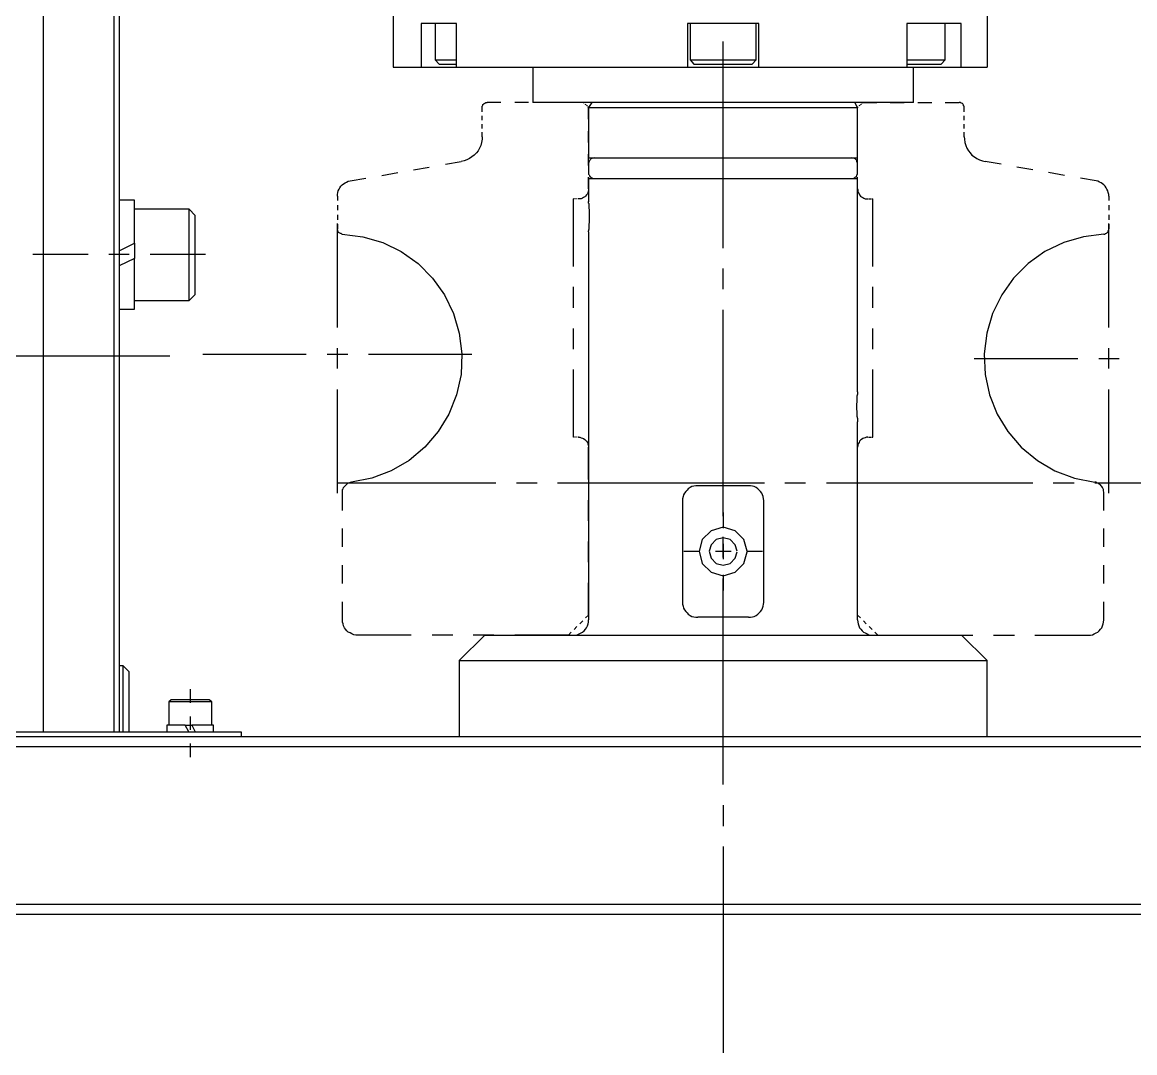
# Model space of a CAD drawing. Header units: millimetres. Extents: x -211 to 45495, y 24 to 52952.
# Drawn here: x 23026.3 to 23245.5, y 27319.1 to 27522.3 of the extents above; entities that cross this region are included whole.
import ezdxf

# ---------------------------------------------------------------- set-up
doc = ezdxf.new("R2010")
doc.units = ezdxf.units.MM
doc.layers.add('Layer2', color=7, linetype='Continuous')

# ---------------------------------------------------------------- blocks, each defined once
blk = doc.blocks.new('BLKF393')
at = {"layer": 'Layer2', "color": 7, "linetype": 'Continuous', "lineweight": 25}
for p, q in [((23090.12, 27431.09), (23090.29, 27431.26)), ((23090.29, 27431.26), (23090.46, 27431.44)), ((23090.46, 27431.44), (23090.72, 27431.52)), ((23090.72, 27431.52), (23090.98, 27431.61)), ((23089.43, 27430.15), (23089.51, 27430.32)), ((23089.43, 27426.01), (23089.43, 27430.15)), ((23089.51, 27430.32), (23089.6, 27430.58)), ((23089.6, 27430.58), (23089.77, 27430.75)), ((23089.77, 27430.75), (23089.95, 27430.92)), ((23089.95, 27430.92), (23090.12, 27431.09))]:
    blk.add_line(p, q, dxfattribs=at)
blk = doc.blocks.new('BLKF394')
at = {"layer": 'Layer2', "color": 7, "linetype": 'Continuous', "lineweight": 25}
for p, q in [((23089.34, 27480.52), (23093.39, 27480.01)), ((23093.39, 27480.01), (23097.35, 27478.89)), ((23097.35, 27478.89), (23100.97, 27477.08)), ((23100.97, 27477.08), (23104.33, 27474.75)), ((23104.33, 27474.75), (23107.17, 27471.82)), ((23107.17, 27471.82), (23109.49, 27468.55)), ((23109.49, 27468.55), (23111.3, 27464.85)), ((23111.3, 27464.85), (23112.42, 27460.97)), ((23112.42, 27460.97), (23112.94, 27456.93)), ((23112.94, 27456.93), (23112.77, 27452.88)), ((23112.77, 27452.88), (23111.9, 27448.83)), ((23111.9, 27448.83), (23110.35, 27445.04)), ((23110.35, 27445.04), (23108.29, 27441.6)), ((23108.29, 27441.6), (23105.62, 27438.5)), ((23105.62, 27438.5), (23102.52, 27435.91)), ((23102.52, 27435.91), (23098.99, 27433.85)), ((23098.99, 27433.85), (23095.2, 27432.38))]:
    blk.add_line(p, q, dxfattribs=at)
blk = doc.blocks.new('BLKF395')
at = {"layer": 'Layer2', "color": 7, "linetype": 'Continuous', "lineweight": 25}
for p, q in [((23089.51, 27403.71), (23089.43, 27404.05)), ((23089.6, 27403.28), (23089.51, 27403.71)), ((23089.77, 27402.93), (23089.6, 27403.28)), ((23090.03, 27402.67), (23089.77, 27402.93)), ((23090.29, 27402.33), (23090.03, 27402.67)), ((23090.55, 27402.07), (23090.29, 27402.33)), ((23090.89, 27401.9), (23090.55, 27402.07)), ((23091.24, 27401.73), (23090.89, 27401.9)), ((23091.67, 27401.56), (23091.24, 27401.73)), ((23092.01, 27401.47), (23091.67, 27401.56)), ((23092.44, 27401.47), (23092.01, 27401.47))]:
    blk.add_line(p, q, dxfattribs=at)
blk = doc.blocks.new('BLKF396')
at = {"layer": 'Layer2', "color": 7, "linetype": 'Continuous', "lineweight": 25}
for p, q in [((23088.48, 27481.3), (23088.4, 27481.38)), ((23088.48, 27481.12), (23088.48, 27481.3)), ((23088.57, 27481.04), (23088.48, 27481.12)), ((23088.57, 27480.95), (23088.57, 27481.04)), ((23088.65, 27480.87), (23088.57, 27480.95)), ((23088.74, 27480.78), (23088.65, 27480.87)), ((23088.91, 27480.69), (23088.74, 27480.78)), ((23089, 27480.61), (23088.91, 27480.69)), ((23089.08, 27480.61), (23089, 27480.61)), ((23089.26, 27480.52), (23089.08, 27480.61)), ((23089.34, 27480.52), (23089.26, 27480.52))]:
    blk.add_line(p, q, dxfattribs=at)
blk = doc.blocks.new('BLKF397')
at = {"layer": 'Layer2', "color": 7, "linetype": 'Continuous', "lineweight": 25}
for p, q in [((23116.9, 27505.75), (23116.99, 27505.84)), ((23116.9, 27505.49), (23116.9, 27505.75)), ((23116.99, 27505.84), (23117.07, 27505.93)), ((23117.07, 27506.1), (23117.24, 27506.18)), ((23117.07, 27505.93), (23117.07, 27506.1)), ((23117.24, 27506.18), (23117.33, 27506.27)), ((23117.33, 27506.27), (23117.42, 27506.36)), ((23117.42, 27506.36), (23117.5, 27506.36)), ((23117.5, 27506.36), (23117.67, 27506.44)), ((23117.67, 27506.44), (23117.76, 27506.44))]:
    blk.add_line(p, q, dxfattribs=at)
blk = doc.blocks.new('BLKF398')
at = {"layer": 'Layer2', "color": 7, "linetype": 'Continuous', "lineweight": 25}
for p, q in [((23116.9, 27499.21), (23116.81, 27498.61)), ((23116.9, 27499.73), (23116.9, 27499.21)), ((23116.12, 27496.97), (23115.78, 27496.54)), ((23116.38, 27497.49), (23116.12, 27496.97)), ((23116.64, 27498), (23116.38, 27497.49)), ((23116.81, 27498.61), (23116.64, 27498)), ((23113.88, 27495.16), (23113.37, 27494.99)), ((23114.4, 27495.42), (23113.88, 27495.16)), ((23114.92, 27495.76), (23114.4, 27495.42)), ((23115.35, 27496.11), (23114.92, 27495.76)), ((23115.78, 27496.54), (23115.35, 27496.11))]:
    blk.add_line(p, q, dxfattribs=at)
blk = doc.blocks.new('BLKF399')
at = {"layer": 'Layer2', "color": 7, "linetype": 'Continuous', "lineweight": 25}
for p, q in [((23089.34, 27490.25), (23089.6, 27490.43)), ((23089.6, 27490.43), (23089.95, 27490.6)), ((23089.95, 27490.6), (23090.2, 27490.77)), ((23090.2, 27490.77), (23090.55, 27490.94)), ((23088.4, 27488.36), (23088.48, 27488.7)), ((23088.4, 27488.01), (23088.4, 27488.36)), ((23088.48, 27488.7), (23088.57, 27489.05)), ((23088.57, 27489.05), (23088.74, 27489.39)), ((23088.74, 27489.39), (23088.91, 27489.65)), ((23088.91, 27489.65), (23089.08, 27489.99)), ((23089.08, 27489.99), (23089.34, 27490.25))]:
    blk.add_line(p, q, dxfattribs=at)
blk = doc.blocks.new('BLKF400')
at = {"layer": 'Layer2', "color": 7, "linetype": 'Continuous', "lineweight": 25}
for p, q in [((23137.48, 27488.27), (23137.31, 27488.01)), ((23137.65, 27488.44), (23137.48, 27488.27)), ((23137.74, 27488.7), (23137.65, 27488.44)), ((23137.82, 27488.96), (23137.74, 27488.7)), ((23137.91, 27489.22), (23137.82, 27488.96)), ((23137.91, 27489.48), (23137.91, 27489.22)), ((23136.45, 27487.5), (23136.19, 27487.5)), ((23136.71, 27487.58), (23136.45, 27487.5)), ((23136.88, 27487.76), (23136.71, 27487.58)), ((23137.14, 27487.84), (23136.88, 27487.76)), ((23137.31, 27488.01), (23137.14, 27487.84))]:
    blk.add_line(p, q, dxfattribs=at)
blk = doc.blocks.new('BLKF401')
at = {"layer": 'Layer2', "color": 7, "linetype": 'Continuous', "lineweight": 25}
for p, q in [((23135.93, 27440.48), (23136.19, 27440.48)), ((23136.19, 27440.48), (23136.45, 27440.39)), ((23136.45, 27440.39), (23136.71, 27440.31)), ((23136.71, 27440.31), (23136.88, 27440.22)), ((23136.88, 27440.22), (23137.14, 27440.05)), ((23137.14, 27440.05), (23137.31, 27439.88)), ((23137.31, 27439.88), (23137.48, 27439.7)), ((23137.48, 27439.7), (23137.65, 27439.45)), ((23137.65, 27439.45), (23137.74, 27439.19)), ((23137.74, 27439.19), (23137.82, 27439.01)), ((23137.82, 27439.01), (23137.91, 27438.76))]:
    blk.add_line(p, q, dxfattribs=at)
blk = doc.blocks.new('BLKF402')
at = {"layer": 'Layer2', "color": 7, "linetype": 'Continuous', "lineweight": 25}
for p, q in [((23191.65, 27440.05), (23191.47, 27439.88)), ((23191.9, 27440.22), (23191.65, 27440.05)), ((23192.16, 27440.31), (23191.9, 27440.22)), ((23192.42, 27440.39), (23192.16, 27440.31)), ((23192.68, 27440.48), (23192.42, 27440.39)), ((23192.94, 27440.48), (23192.68, 27440.48)), ((23191.04, 27439.19), (23190.96, 27439.01)), ((23190.96, 27439.01), (23190.96, 27438.76)), ((23191.22, 27439.45), (23191.04, 27439.19)), ((23191.3, 27439.7), (23191.22, 27439.45)), ((23191.47, 27439.88), (23191.3, 27439.7))]:
    blk.add_line(p, q, dxfattribs=at)
blk = doc.blocks.new('BLKF403')
at = {"layer": 'Layer2', "color": 7, "linetype": 'Continuous', "lineweight": 25}
for p, q in [((23190.87, 27489.48), (23190.96, 27489.22)), ((23190.96, 27489.22), (23190.96, 27488.96)), ((23190.96, 27488.96), (23191.04, 27488.7)), ((23191.04, 27488.7), (23191.22, 27488.44)), ((23191.22, 27488.44), (23191.3, 27488.27)), ((23191.3, 27488.27), (23191.47, 27488.01)), ((23191.47, 27488.01), (23191.65, 27487.84)), ((23191.65, 27487.84), (23191.9, 27487.76)), ((23191.9, 27487.76), (23192.16, 27487.58)), ((23192.16, 27487.58), (23192.42, 27487.5)), ((23192.42, 27487.5), (23192.68, 27487.5))]:
    blk.add_line(p, q, dxfattribs=at)
blk = doc.blocks.new('BLKF404')
at = {"layer": 'Layer2', "color": 7, "linetype": 'Continuous', "lineweight": 25}
for p, q in [((23238.58, 27490.77), (23238.23, 27490.94)), ((23238.92, 27490.6), (23238.58, 27490.77)), ((23239.18, 27490.43), (23238.92, 27490.6)), ((23239.44, 27490.25), (23239.18, 27490.43)), ((23239.7, 27489.99), (23239.44, 27490.25)), ((23239.87, 27489.65), (23239.7, 27489.99)), ((23240.04, 27489.39), (23239.87, 27489.65)), ((23240.21, 27489.05), (23240.04, 27489.39)), ((23240.3, 27488.7), (23240.21, 27489.05)), ((23240.39, 27488.36), (23240.3, 27488.7)), ((23240.39, 27488.01), (23240.39, 27488.36))]:
    blk.add_line(p, q, dxfattribs=at)
blk = doc.blocks.new('BLKF405')
at = {"layer": 'Layer2', "color": 7, "linetype": 'Continuous', "lineweight": 25}
for p, q in [((23211.88, 27499.73), (23211.97, 27499.21)), ((23211.97, 27499.21), (23212.06, 27498.61)), ((23212.06, 27498.61), (23212.23, 27498)), ((23212.23, 27498), (23212.4, 27497.49)), ((23212.4, 27497.49), (23212.74, 27496.97)), ((23212.74, 27496.97), (23213.09, 27496.54)), ((23213.09, 27496.54), (23213.43, 27496.11)), ((23213.43, 27496.11), (23213.95, 27495.76)), ((23213.95, 27495.76), (23214.38, 27495.42)), ((23214.38, 27495.42), (23214.9, 27495.16)), ((23214.9, 27495.16), (23215.5, 27494.99))]:
    blk.add_line(p, q, dxfattribs=at)
blk = doc.blocks.new('BLKF406')
at = {"layer": 'Layer2', "color": 7, "linetype": 'Continuous', "lineweight": 25}
for p, q in [((23211.19, 27506.44), (23211.02, 27506.44)), ((23211.28, 27506.36), (23211.19, 27506.44)), ((23211.37, 27506.36), (23211.28, 27506.36)), ((23211.54, 27506.27), (23211.37, 27506.36)), ((23211.62, 27506.18), (23211.54, 27506.27)), ((23211.71, 27506.1), (23211.62, 27506.18)), ((23211.8, 27505.93), (23211.71, 27506.1)), ((23211.8, 27505.84), (23211.8, 27505.93)), ((23211.88, 27505.75), (23211.8, 27505.84)), ((23211.88, 27505.49), (23211.88, 27505.75))]:
    blk.add_line(p, q, dxfattribs=at)
blk = doc.blocks.new('BLKF407')
at = {"layer": 'Layer2', "color": 7, "linetype": 'Continuous', "lineweight": 25}
for p, q in [((23239.44, 27480.52), (23239.61, 27480.52)), ((23239.61, 27480.52), (23239.7, 27480.61)), ((23239.7, 27480.61), (23239.78, 27480.61)), ((23239.78, 27480.61), (23239.96, 27480.69)), ((23239.96, 27480.69), (23240.04, 27480.78)), ((23240.04, 27480.78), (23240.13, 27480.87)), ((23240.13, 27480.87), (23240.21, 27480.95)), ((23240.21, 27480.95), (23240.3, 27481.04)), ((23240.3, 27481.12), (23240.39, 27481.3)), ((23240.3, 27481.04), (23240.3, 27481.12)), ((23240.39, 27481.3), (23240.39, 27481.38))]:
    blk.add_line(p, q, dxfattribs=at)
blk = doc.blocks.new('BLKF408')
at = {"layer": 'Layer2', "color": 7, "linetype": 'Continuous', "lineweight": 25}
for p, q in [((23238.49, 27402.33), (23238.75, 27402.67)), ((23238.75, 27402.67), (23239.01, 27402.93)), ((23239.01, 27402.93), (23239.18, 27403.28)), ((23239.18, 27403.28), (23239.27, 27403.71)), ((23239.27, 27403.71), (23239.35, 27404.05)), ((23236.43, 27401.47), (23236.77, 27401.47)), ((23236.77, 27401.47), (23237.2, 27401.56)), ((23237.2, 27401.56), (23237.54, 27401.73)), ((23237.54, 27401.73), (23237.89, 27401.9)), ((23237.89, 27401.9), (23238.23, 27402.07)), ((23238.23, 27402.07), (23238.49, 27402.33))]:
    blk.add_line(p, q, dxfattribs=at)
blk = doc.blocks.new('BLKF409')
at = {"layer": 'Layer2', "color": 7, "linetype": 'Continuous', "lineweight": 25}
for p, q in [((23235.39, 27480.01), (23231.52, 27478.89)), ((23239.44, 27480.52), (23235.39, 27480.01)), ((23231.52, 27478.89), (23227.81, 27477.08)), ((23227.81, 27477.08), (23224.54, 27474.75)), ((23224.54, 27474.75), (23221.61, 27471.82)), ((23221.61, 27471.82), (23219.29, 27468.55)), ((23219.29, 27468.55), (23217.48, 27464.85)), ((23217.48, 27464.85), (23216.36, 27460.97)), ((23216.36, 27460.97), (23215.84, 27456.93)), ((23215.84, 27456.93), (23216.02, 27452.88)), ((23216.02, 27452.88), (23216.88, 27448.83)), ((23216.88, 27448.83), (23218.43, 27445.04)), ((23218.43, 27445.04), (23220.49, 27441.6)), ((23220.49, 27441.6), (23223.16, 27438.5)), ((23223.16, 27438.5), (23226.35, 27435.91)), ((23226.35, 27435.91), (23229.79, 27433.85)), ((23229.79, 27433.85), (23233.67, 27432.38))]:
    blk.add_line(p, q, dxfattribs=at)
blk = doc.blocks.new('BLKF410')
at = {"layer": 'Layer2', "color": 7, "linetype": 'Continuous', "lineweight": 25}
for p, q in [((23238.06, 27431.52), (23237.89, 27431.61)), ((23238.32, 27431.44), (23238.06, 27431.52)), ((23238.49, 27431.26), (23238.32, 27431.44)), ((23238.75, 27431.09), (23238.49, 27431.26)), ((23238.92, 27430.92), (23238.75, 27431.09)), ((23239.01, 27430.75), (23238.92, 27430.92)), ((23239.18, 27430.58), (23239.01, 27430.75)), ((23239.27, 27430.32), (23239.18, 27430.58)), ((23239.35, 27430.15), (23239.27, 27430.32)), ((23239.35, 27429.89), (23239.35, 27430.15)), ((23239.44, 27429.63), (23239.35, 27429.89))]:
    blk.add_line(p, q, dxfattribs=at)
blk = doc.blocks.new('BLKF457')
at = {"layer": 'Layer2', "color": 7, "linetype": 'Continuous', "lineweight": 25}
for p, q in [((23138, 27494.82), (23137.91, 27494.64)), ((23138.08, 27494.99), (23138, 27494.82)), ((23138.17, 27495.08), (23138.08, 27494.99)), ((23138.26, 27495.25), (23138.17, 27495.08)), ((23138.34, 27495.33), (23138.26, 27495.25)), ((23138.51, 27495.42), (23138.34, 27495.33)), ((23138.69, 27495.51), (23138.51, 27495.42)), ((23138.94, 27495.51), (23138.69, 27495.51)), ((23139.12, 27495.59), (23138.94, 27495.51)), ((23137.91, 27494.64), (23137.91, 27494.47))]:
    blk.add_line(p, q, dxfattribs=at)
blk = doc.blocks.new('BLKF458')
at = {"layer": 'Layer2', "color": 7, "linetype": 'Continuous', "lineweight": 25}
for p, q in [((23190.01, 27495.51), (23189.84, 27495.51)), ((23190.18, 27495.51), (23190.01, 27495.51)), ((23190.27, 27495.42), (23190.18, 27495.51)), ((23190.44, 27495.33), (23190.27, 27495.42)), ((23190.53, 27495.25), (23190.44, 27495.33)), ((23190.7, 27495.08), (23190.53, 27495.25)), ((23190.78, 27494.99), (23190.7, 27495.08)), ((23190.78, 27494.82), (23190.78, 27494.99)), ((23190.87, 27494.64), (23190.78, 27494.82)), ((23190.87, 27494.39), (23190.87, 27494.64))]:
    blk.add_line(p, q, dxfattribs=at)
blk = doc.blocks.new('BLKF459')
at = {"layer": 'Layer2', "color": 7, "linetype": 'Continuous', "lineweight": 25}
for p, q in [((23189.67, 27491.46), (23190.01, 27491.46)), ((23190.01, 27491.46), (23190.18, 27491.54)), ((23190.18, 27491.54), (23190.27, 27491.63)), ((23190.27, 27491.63), (23190.44, 27491.72)), ((23190.44, 27491.72), (23190.53, 27491.8)), ((23190.53, 27491.8), (23190.7, 27491.89)), ((23190.7, 27491.89), (23190.78, 27492.06)), ((23190.78, 27492.23), (23190.87, 27492.32)), ((23190.78, 27492.06), (23190.78, 27492.23)), ((23190.87, 27492.32), (23190.87, 27492.49))]:
    blk.add_line(p, q, dxfattribs=at)
blk = doc.blocks.new('BLKF460')
at = {"layer": 'Layer2', "color": 7, "linetype": 'Continuous', "lineweight": 25}
for p, q in [((23137.91, 27492.66), (23137.91, 27492.32)), ((23137.91, 27492.32), (23138, 27492.23)), ((23138, 27492.23), (23138.08, 27492.06)), ((23138.08, 27492.06), (23138.17, 27491.89)), ((23138.17, 27491.89), (23138.26, 27491.8)), ((23138.26, 27491.8), (23138.34, 27491.72)), ((23138.34, 27491.72), (23138.51, 27491.63)), ((23138.51, 27491.63), (23138.69, 27491.54)), ((23138.69, 27491.54), (23138.77, 27491.46)), ((23138.77, 27491.46), (23138.94, 27491.46))]:
    blk.add_line(p, q, dxfattribs=at)
blk = doc.blocks.new('BLKF629')
at = {"layer": 'Layer2', "color": 7, "linetype": 'Continuous', "lineweight": 25}
for p, q in [((23137.05, 27402.33), (23137.31, 27402.67)), ((23137.31, 27402.67), (23137.48, 27402.93)), ((23137.48, 27402.93), (23137.65, 27403.28)), ((23137.65, 27403.28), (23137.82, 27403.71)), ((23137.82, 27403.71), (23137.91, 27404.05)), ((23134.9, 27401.47), (23135.33, 27401.47)), ((23135.33, 27401.47), (23135.67, 27401.56)), ((23135.67, 27401.56), (23136.02, 27401.73)), ((23136.02, 27401.73), (23136.45, 27401.9)), ((23136.45, 27401.9), (23136.71, 27402.07)), ((23136.71, 27402.07), (23137.05, 27402.33))]:
    blk.add_line(p, q, dxfattribs=at)
blk = doc.blocks.new('BLKF630')
at = {"layer": 'Layer2', "color": 7, "linetype": 'Continuous', "lineweight": 25}
for p, q in [((23190.87, 27404.48), (23190.96, 27404.05)), ((23190.96, 27404.05), (23191.04, 27403.71)), ((23191.04, 27403.71), (23191.13, 27403.28)), ((23191.13, 27403.28), (23191.3, 27402.93)), ((23191.3, 27402.93), (23191.56, 27402.67)), ((23191.56, 27402.67), (23191.82, 27402.33)), ((23191.82, 27402.33), (23192.08, 27402.07)), ((23192.08, 27402.07), (23192.42, 27401.9)), ((23192.42, 27401.9), (23192.77, 27401.73)), ((23192.77, 27401.73), (23193.11, 27401.56)), ((23193.11, 27401.56), (23193.54, 27401.47))]:
    blk.add_line(p, q, dxfattribs=at)
blk = doc.blocks.new('BLKF631')
at = {"layer": 'Layer2', "color": 7, "linetype": 'Continuous', "lineweight": 25}
for p, q in [((23190.87, 27449), (23190.78, 27448.57)), ((23190.87, 27449.43), (23190.87, 27449)), ((23190.78, 27447.45), (23190.7, 27447.02)), ((23190.7, 27447.02), (23190.7, 27446.59)), ((23190.7, 27446.59), (23190.7, 27446.42)), ((23190.78, 27448.57), (23190.78, 27447.45)), ((23190.7, 27446.42), (23190.7, 27445.99)), ((23190.7, 27445.99), (23190.78, 27445.56)), ((23190.78, 27445.56), (23190.78, 27445.47)), ((23190.78, 27445.47), (23190.78, 27445.04)), ((23190.78, 27445.04), (23190.78, 27444.61)), ((23190.78, 27444.61), (23190.87, 27444.18)), ((23190.87, 27444.18), (23190.87, 27443.92))]:
    blk.add_line(p, q, dxfattribs=at)
blk = doc.blocks.new('BLKF632')
at = {"layer": 'Layer2', "color": 7, "linetype": 'Continuous', "lineweight": 25}
for p, q in [((23138, 27486.46), (23137.91, 27486.64)), ((23138, 27486.12), (23138, 27486.46)), ((23138, 27486.03), (23138, 27486.12)), ((23138, 27485.69), (23138, 27486.03)), ((23138.08, 27485.26), (23138, 27485.69)), ((23138.08, 27485.17), (23138.08, 27485.26)), ((23138.08, 27484.74), (23138.08, 27485.17)), ((23138.08, 27484.31), (23138.08, 27484.74)), ((23138.08, 27484.22), (23138.08, 27484.31)), ((23138.08, 27483.79), (23138.08, 27484.22)), ((23138.08, 27483.36), (23138.08, 27483.79)), ((23137.91, 27481.12), (23138, 27481.56)), ((23138, 27482.42), (23138.08, 27482.85)), ((23138, 27481.56), (23138, 27482.42)), ((23138.08, 27483.28), (23138.08, 27483.36)), ((23138.08, 27482.85), (23138.08, 27483.28)), ((23137.91, 27480.95), (23137.91, 27481.12))]:
    blk.add_line(p, q, dxfattribs=at)
blk = doc.blocks.new('BLKF633')
at = {"layer": 'Layer2', "color": 7, "linetype": 'Continuous', "lineweight": 25}
for p, q in [((23138, 27491.37), (23137.91, 27491.37)), ((23138.08, 27491.46), (23138, 27491.46)), ((23138, 27491.46), (23138, 27491.37))]:
    blk.add_line(p, q, dxfattribs=at)
blk = doc.blocks.new('BLKF641')
at = {"layer": 'Layer2', "color": 7, "linetype": 'Continuous', "lineweight": 25}
for p, q in [((23172.18, 27406.81), (23172.27, 27407.15)), ((23172.27, 27407.15), (23172.36, 27407.58)), ((23169.43, 27405), (23169.77, 27405)), ((23169.77, 27405), (23170.2, 27405.09)), ((23170.2, 27405.09), (23170.55, 27405.17)), ((23170.55, 27405.17), (23170.89, 27405.34)), ((23170.89, 27405.34), (23171.24, 27405.6)), ((23171.24, 27405.6), (23171.5, 27405.86)), ((23171.5, 27405.86), (23171.75, 27406.12)), ((23171.75, 27406.12), (23172.01, 27406.46)), ((23172.01, 27406.46), (23172.18, 27406.81))]:
    blk.add_line(p, q, dxfattribs=at)
blk = doc.blocks.new('BLKF642')
at = {"layer": 'Layer2', "color": 7, "linetype": 'Continuous', "lineweight": 25}
for p, q in [((23156.43, 27407.93), (23156.43, 27407.58)), ((23156.43, 27407.58), (23156.51, 27407.15)), ((23156.51, 27407.15), (23156.6, 27406.81)), ((23156.6, 27406.81), (23156.77, 27406.46)), ((23156.77, 27406.46), (23157.03, 27406.12)), ((23157.03, 27406.12), (23157.29, 27405.86)), ((23157.29, 27405.86), (23157.54, 27405.6)), ((23157.54, 27405.6), (23157.89, 27405.34)), ((23157.89, 27405.34), (23158.23, 27405.17)), ((23158.23, 27405.17), (23158.66, 27405.09)), ((23158.66, 27405.09), (23159.01, 27405))]:
    blk.add_line(p, q, dxfattribs=at)
blk = doc.blocks.new('BLKF643')
at = {"layer": 'Layer2', "color": 7, "linetype": 'Continuous', "lineweight": 25}
for p, q in [((23156.6, 27429.11), (23156.51, 27428.77)), ((23156.77, 27429.46), (23156.6, 27429.11)), ((23157.03, 27429.8), (23156.77, 27429.46)), ((23157.29, 27430.06), (23157.03, 27429.8)), ((23157.54, 27430.32), (23157.29, 27430.06)), ((23157.89, 27430.58), (23157.54, 27430.32)), ((23158.23, 27430.75), (23157.89, 27430.58)), ((23158.66, 27430.83), (23158.23, 27430.75)), ((23159.01, 27430.92), (23158.66, 27430.83)), ((23159.44, 27430.92), (23159.01, 27430.92)), ((23156.51, 27428.77), (23156.43, 27428.34))]:
    blk.add_line(p, q, dxfattribs=at)
blk = doc.blocks.new('BLKF644')
at = {"layer": 'Layer2', "color": 7, "linetype": 'Continuous', "lineweight": 25}
for p, q in [((23170.2, 27430.83), (23169.77, 27430.92)), ((23170.55, 27430.75), (23170.2, 27430.83)), ((23170.89, 27430.58), (23170.55, 27430.75)), ((23171.24, 27430.32), (23170.89, 27430.58)), ((23171.5, 27430.06), (23171.24, 27430.32)), ((23171.75, 27429.8), (23171.5, 27430.06)), ((23172.01, 27429.46), (23171.75, 27429.8)), ((23172.18, 27429.11), (23172.01, 27429.46)), ((23172.27, 27428.77), (23172.18, 27429.11)), ((23172.36, 27428.34), (23172.27, 27428.77)), ((23172.44, 27427.99), (23172.36, 27428.34)), ((23172.44, 27407.93), (23172.44, 27427.99))]:
    blk.add_line(p, q, dxfattribs=at)
blk = doc.blocks.new('BLKF796')
at = {"layer": 'Layer2', "color": 7, "linetype": 'Continuous', "lineweight": 25}
for p, q in [((23164.43, 27422.74), (23162.02, 27422.05)), ((23166.76, 27422.05), (23164.43, 27422.74)), ((23160.3, 27420.33), (23159.7, 27418)), ((23162.02, 27422.05), (23160.3, 27420.33)), ((23168.48, 27420.33), (23166.76, 27422.05)), ((23169.17, 27418), (23168.48, 27420.33)), ((23159.7, 27418), (23160.3, 27415.59)), ((23160.3, 27415.59), (23162.02, 27413.87)), ((23162.02, 27413.87), (23164.43, 27413.18)), ((23164.43, 27413.18), (23166.76, 27413.87)), ((23166.76, 27413.87), (23168.48, 27415.59))]:
    blk.add_line(p, q, dxfattribs=at)
blk = doc.blocks.new('BLKF797')
at = {"layer": 'Layer2', "color": 7, "linetype": 'Continuous', "lineweight": 25}
for p, q in [((23163.06, 27420.33), (23162.02, 27419.29)), ((23164.43, 27420.67), (23163.06, 27420.33)), ((23165.81, 27420.33), (23164.43, 27420.67)), ((23166.76, 27419.29), (23165.81, 27420.33)), ((23162.02, 27419.29), (23161.68, 27418)), ((23161.68, 27418), (23162.02, 27416.63)), ((23167.19, 27418), (23166.76, 27419.29)), ((23162.02, 27416.63), (23163.06, 27415.59)), ((23165.81, 27415.59), (23166.76, 27416.63)), ((23163.06, 27415.59), (23164.43, 27415.25)), ((23164.43, 27415.25), (23165.81, 27415.59))]:
    blk.add_line(p, q, dxfattribs=at)
blk = doc.blocks.new('BLKF370')
at = {"layer": 'Layer2', "color": 7, "linetype": 'Continuous', "lineweight": 25}
for p, q in [((23030.44, 27581.45), (23030.44, 27382.44)), ((23044.39, 27382.44), (23044.39, 27580.41)), ((23045.42, 27580.41), (23045.42, 27382.44)), ((23099.42, 27531.42), (23099.42, 27513.42)), ((23216.45, 27531.42), (23216.45, 27513.42)), ((23111.9, 27522.03), (23104.93, 27522.03)), ((23104.93, 27522.03), (23104.93, 27513.42)), ((23107.68, 27522.03), (23107.68, 27514.88)), ((23111.9, 27513.42), (23111.9, 27522.03)), ((23157.37, 27522.03), (23157.37, 27513.42)), ((23171.41, 27522.03), (23157.37, 27522.03)), ((23157.89, 27522.03), (23157.89, 27514.88)), ((23170.89, 27514.88), (23170.89, 27522.03)), ((23171.41, 27513.42), (23171.41, 27522.03)), ((23211.28, 27522.03), (23200.6, 27522.03)), ((23200.6, 27522.03), (23200.6, 27513.42)), ((23208.18, 27514.88), (23208.18, 27522.03)), ((23211.28, 27513.42), (23211.28, 27522.03)), ((23164.43, 27477.77), (23164.43, 27518.5)), ((23107.68, 27514.88), (23111.9, 27514.88)), ((23107.68, 27514.88), (23108.46, 27514.02)), ((23157.89, 27514.88), (23170.89, 27514.88)), ((23157.89, 27514.88), (23158.66, 27514.02)), ((23170.12, 27514.02), (23170.89, 27514.88)), ((23200.6, 27514.88), (23208.18, 27514.88)), ((23207.4, 27514.02), (23208.18, 27514.88)), ((23099.42, 27513.42), (23216.45, 27513.42)), ((23108.46, 27514.02), (23111.9, 27514.02)), ((23126.89, 27513.42), (23126.89, 27506.44)), ((23158.66, 27514.02), (23170.12, 27514.02)), ((23200.6, 27514.02), (23207.4, 27514.02)), ((23201.89, 27506.44), (23201.89, 27513.42)), ((23117.76, 27506.44), (23117.93, 27506.44)), ((23120.6, 27506.44), (23117.93, 27506.44)), ((23126.03, 27506.44), (23123.36, 27506.44)), ((23201.89, 27506.44), (23126.89, 27506.44)), ((23131.45, 27506.44), (23128.78, 27506.44)), ((23136.88, 27506.44), (23134.21, 27506.44)), ((23136.88, 27506.44), (23137.05, 27506.36)), ((23137.22, 27506.18), (23137.31, 27506.01)), ((23137.48, 27505.93), (23137.65, 27505.75)), ((23138.51, 27506.44), (23137.91, 27505.49)), ((23190.87, 27505.49), (23190.35, 27506.44)), ((23191.3, 27505.93), (23191.22, 27505.75)), ((23191.65, 27506.18), (23191.47, 27506.01)), ((23191.9, 27506.44), (23191.73, 27506.36)), ((23191.9, 27506.44), (23194.66, 27506.44)), ((23197.33, 27506.44), (23200.09, 27506.44)), ((23202.75, 27506.44), (23205.51, 27506.44)), ((23208.18, 27506.44), (23210.94, 27506.44)), ((23211.02, 27506.44), (23210.94, 27506.44)), ((23116.9, 27504.63), (23116.9, 27505.49)), ((23116.9, 27503), (23116.9, 27503.86)), ((23137.74, 27505.58), (23137.91, 27505.49)), ((23137.91, 27503.17), (23137.91, 27505.49)), ((23137.91, 27505.49), (23190.87, 27505.49)), ((23137.91, 27505.49), (23137.91, 27495.76)), ((23191.04, 27505.58), (23190.87, 27505.49)), ((23190.87, 27503.17), (23190.87, 27505.49)), ((23190.87, 27495.76), (23190.87, 27505.49)), ((23211.88, 27504.63), (23211.88, 27505.49)), ((23211.88, 27503), (23211.88, 27503.86)), ((23116.9, 27501.36), (23116.9, 27502.22)), ((23211.88, 27501.36), (23211.88, 27502.22)), ((23116.9, 27499.73), (23116.9, 27500.59)), ((23137.91, 27498.61), (23137.91, 27500.84)), ((23190.87, 27498.61), (23190.87, 27500.84)), ((23211.88, 27499.73), (23211.88, 27500.59)), ((23109.67, 27494.3), (23112.77, 27494.82)), ((23113.37, 27494.99), (23112.77, 27494.82)), ((23137.91, 27494.04), (23137.91, 27496.28)), ((23137.91, 27495.76), (23137.91, 27495.68)), ((23137.91, 27495.68), (23138, 27495.59)), ((23138, 27495.59), (23138.08, 27495.59)), ((23138.08, 27495.59), (23190.7, 27495.59)), ((23189.84, 27495.51), (23189.67, 27495.59)), ((23190.7, 27495.59), (23190.87, 27495.59)), ((23190.87, 27494.04), (23190.87, 27496.28)), ((23190.87, 27495.59), (23190.87, 27495.76)), ((23215.5, 27494.99), (23216.02, 27494.82)), ((23219.2, 27494.3), (23216.02, 27494.82)), ((23097.18, 27492.06), (23100.28, 27492.66)), ((23103.38, 27493.18), (23106.48, 27493.7)), ((23137.91, 27494.47), (23137.91, 27494.39)), ((23137.91, 27494.39), (23137.91, 27492.66)), ((23190.87, 27492.66), (23190.87, 27494.39)), ((23190.87, 27492.49), (23190.87, 27492.66)), ((23225.4, 27493.18), (23222.3, 27493.7)), ((23231.69, 27492.06), (23228.5, 27492.66)), ((23090.55, 27490.94), (23090.89, 27491.03)), ((23090.89, 27491.03), (23093.99, 27491.54)), ((23137.91, 27489.48), (23137.91, 27491.72)), ((23137.91, 27491.37), (23137.91, 27491.29)), ((23137.91, 27491.29), (23137.91, 27486.89)), ((23138.08, 27491.46), (23190.7, 27491.46)), ((23138.94, 27491.46), (23139.12, 27491.46)), ((23190.78, 27491.46), (23190.7, 27491.46)), ((23190.87, 27491.37), (23190.78, 27491.46)), ((23190.87, 27489.48), (23190.87, 27491.72)), ((23190.87, 27491.29), (23190.87, 27491.37)), ((23190.87, 27449.43), (23190.87, 27491.29)), ((23237.89, 27491.03), (23234.79, 27491.54)), ((23238.23, 27490.94), (23237.89, 27491.03)), ((23048.44, 27487.24), (23045.42, 27487.24)), ((23048.44, 27478.71), (23048.44, 27487.24)), ((23088.4, 27488.01), (23088.4, 27487.15)), ((23088.4, 27486.21), (23088.4, 27485.26)), ((23134.9, 27474.15), (23134.9, 27487.5)), ((23135.07, 27487.5), (23134.9, 27487.5)), ((23135.33, 27487.5), (23135.16, 27487.5)), ((23135.59, 27487.5), (23135.5, 27487.5)), ((23135.93, 27487.5), (23135.76, 27487.5)), ((23136.19, 27487.5), (23135.93, 27487.5)), ((23137.91, 27486.64), (23137.91, 27486.98)), ((23192.68, 27487.5), (23192.94, 27487.5)), ((23192.94, 27487.5), (23193.02, 27487.5)), ((23193.2, 27487.5), (23193.37, 27487.5)), ((23193.45, 27487.5), (23193.63, 27487.5)), ((23193.8, 27487.5), (23193.88, 27487.5)), ((23193.88, 27474.15), (23193.88, 27487.5)), ((23240.39, 27488.01), (23240.39, 27487.15)), ((23240.39, 27486.21), (23240.39, 27485.26)), ((23059.2, 27485.43), (23048.44, 27485.43)), ((23059.2, 27467.43), (23059.2, 27485.43)), ((23060.41, 27484.22), (23059.2, 27485.43)), ((23060.41, 27468.64), (23060.41, 27484.22)), ((23088.4, 27484.31), (23088.4, 27483.36)), ((23240.39, 27484.31), (23240.39, 27483.36)), ((23088.4, 27462.09), (23088.4, 27482.59)), ((23088.4, 27482.5), (23088.4, 27481.56)), ((23088.4, 27481.38), (23088.4, 27481.56)), ((23240.39, 27462.09), (23240.39, 27482.59)), ((23240.39, 27482.5), (23240.39, 27481.56)), ((23240.39, 27481.38), (23240.39, 27481.56)), ((23137.91, 27480.95), (23137.91, 27404.48)), ((23045.42, 27477.25), (23048.44, 27478.71)), ((23048.44, 27478.71), (23048.44, 27475.7)), ((23039.31, 27476.47), (23028.37, 27476.47)), ((23047.4, 27476.47), (23043.36, 27476.47)), ((23048.44, 27475.7), (23045.42, 27474.24)), ((23048.44, 27465.71), (23048.44, 27475.7)), ((23062.39, 27476.47), (23051.54, 27476.47)), ((23164.43, 27469.67), (23164.43, 27473.72)), ((23059.2, 27467.43), (23060.41, 27468.64)), ((23134.9, 27465.97), (23134.9, 27470.1)), ((23193.88, 27465.97), (23193.88, 27470.1)), ((23048.44, 27467.43), (23059.2, 27467.43)), ((23045.42, 27465.71), (23048.44, 27465.71)), ((23164.43, 27424.89), (23164.43, 27465.62)), ((23134.9, 27457.87), (23134.9, 27461.92)), ((23193.88, 27457.87), (23193.88, 27461.92)), ((23088.4, 27454), (23088.4, 27458.05)), ((23240.39, 27454), (23240.39, 27458.05)), ((23012.96, 27456.5), (23055.41, 27456.5)), ((23061.87, 27456.84), (23082.28, 27456.84)), ((23086.41, 27456.84), (23090.46, 27456.84)), ((23094.51, 27456.84), (23114.92, 27456.84)), ((23213.86, 27455.98), (23234.27, 27455.98)), ((23238.41, 27455.98), (23242.45, 27455.98)), ((23134.9, 27440.48), (23134.9, 27453.83)), ((23193.88, 27440.48), (23193.88, 27453.83)), ((23088.4, 27429.46), (23088.4, 27449.87)), ((23240.39, 27429.46), (23240.39, 27449.87)), ((23190.87, 27443.92), (23190.87, 27443.49)), ((23190.87, 27404.48), (23190.87, 27443.49)), ((23135.07, 27440.48), (23134.9, 27440.48)), ((23135.33, 27440.48), (23135.16, 27440.48)), ((23135.59, 27440.48), (23135.5, 27440.48)), ((23135.93, 27440.48), (23135.76, 27440.48)), ((23192.94, 27440.48), (23193.02, 27440.48)), ((23193.2, 27440.48), (23193.37, 27440.48)), ((23193.45, 27440.48), (23193.63, 27440.48)), ((23193.8, 27440.48), (23193.88, 27440.48)), ((23137.91, 27438.76), (23137.91, 27438.5)), ((23137.91, 27432.13), (23137.91, 27438.5)), ((23190.96, 27438.76), (23190.87, 27438.5)), ((23190.87, 27432.13), (23190.87, 27438.5)), ((23119.65, 27431.44), (23088.4, 27431.44)), ((23090.98, 27431.61), (23091.15, 27431.61)), ((23095.2, 27432.38), (23091.15, 27431.61)), ((23127.75, 27431.44), (23123.7, 27431.44)), ((23172.53, 27431.44), (23131.8, 27431.44)), ((23180.62, 27431.44), (23176.58, 27431.44)), ((23225.4, 27431.44), (23184.76, 27431.44)), ((23233.58, 27431.44), (23229.45, 27431.44)), ((23233.67, 27432.38), (23237.63, 27431.61)), ((23237.89, 27431.61), (23237.63, 27431.61)), ((23278.28, 27431.44), (23237.63, 27431.44)), ((23169.43, 27430.92), (23159.44, 27430.92)), ((23169.77, 27430.92), (23169.43, 27430.92)), ((23239.44, 27426.01), (23239.44, 27429.63)), ((23137.91, 27424.03), (23137.91, 27428.08)), ((23156.43, 27428.34), (23156.43, 27427.99)), ((23156.43, 27427.99), (23156.43, 27407.93)), ((23190.87, 27424.03), (23190.87, 27428.08)), ((23164.43, 27425.67), (23164.43, 27422.57)), ((23089.43, 27418.86), (23089.43, 27422.48)), ((23239.44, 27418.86), (23239.44, 27422.48)), ((23164.43, 27416.8), (23164.43, 27420.84)), ((23137.91, 27415.85), (23137.91, 27419.9)), ((23156.68, 27418), (23159.78, 27418)), ((23162.88, 27418), (23165.98, 27418)), ((23164.43, 27419.47), (23164.43, 27416.45)), ((23169.08, 27418), (23172.18, 27418)), ((23190.87, 27415.85), (23190.87, 27419.9)), ((23166.76, 27416.63), (23167.19, 27417.92)), ((23168.48, 27415.59), (23169.17, 27417.92)), ((23089.43, 27411.63), (23089.43, 27415.25)), ((23239.44, 27411.63), (23239.44, 27415.25)), ((23137.91, 27405.43), (23137.91, 27411.8)), ((23164.43, 27413.35), (23164.43, 27410.25)), ((23164.43, 27372.02), (23164.43, 27412.66)), ((23190.87, 27405.43), (23190.87, 27411.8)), ((23089.43, 27404.48), (23089.43, 27408.01)), ((23172.36, 27407.58), (23172.44, 27407.93)), ((23239.44, 27404.48), (23239.44, 27408.01)), ((23137.31, 27404.91), (23137.91, 27405.43)), ((23159.01, 27405), (23159.44, 27405)), ((23169.43, 27405), (23159.44, 27405)), ((23191.47, 27404.91), (23190.87, 27405.43)), ((23089.43, 27404.05), (23089.43, 27404.48)), ((23135.07, 27402.59), (23135.59, 27403.19)), ((23136.19, 27403.71), (23136.79, 27404.31)), ((23137.91, 27404.05), (23137.91, 27404.48)), ((23192.59, 27403.71), (23192.08, 27404.31)), ((23193.8, 27402.59), (23193.2, 27403.19)), ((23239.35, 27404.05), (23239.44, 27404.48)), ((23102.95, 27401.47), (23092.44, 27401.47)), ((23111.13, 27401.47), (23107.08, 27401.47)), ((23117.42, 27401.47), (23112.42, 27396.47)), ((23119.22, 27401.47), (23115.18, 27401.47)), ((23117.42, 27401.47), (23211.37, 27401.47)), ((23133.95, 27401.47), (23123.36, 27401.47)), ((23133.95, 27401.47), (23134.47, 27402.07)), ((23193.54, 27401.47), (23193.88, 27401.47)), ((23194.92, 27401.47), (23194.32, 27402.07)), ((23194.92, 27401.47), (23205.51, 27401.47)), ((23209.56, 27401.47), (23213.61, 27401.47)), ((23216.45, 27396.47), (23211.37, 27401.47)), ((23217.65, 27401.47), (23221.79, 27401.47)), ((23225.83, 27401.47), (23236.43, 27401.47)), ((23112.42, 27396.47), (23216.45, 27396.47)), ((23112.42, 27396.47), (23112.42, 27381.49)), ((23216.45, 27381.49), (23216.45, 27396.47)), ((23046.2, 27395.44), (23045.42, 27395.44)), ((23046.2, 27382.44), (23046.2, 27395.44)), ((23047.4, 27394.24), (23046.2, 27395.44)), ((23047.4, 27382.44), (23047.4, 27394.24)), ((23059.37, 27390.79), (23059.37, 27388.12)), ((23055.67, 27388.72), (23055.16, 27388.29)), ((23063.68, 27388.29), (23055.16, 27388.29)), ((23055.16, 27388.29), (23055.16, 27383.73)), ((23063.16, 27388.72), (23055.67, 27388.72)), ((23063.68, 27388.29), (23063.16, 27388.72)), ((23063.68, 27383.73), (23063.68, 27388.29)), ((23059.37, 27385.45), (23059.37, 27382.78)), ((23054.81, 27383.73), (23054.81, 27382.44)), ((23058.43, 27383.73), (23054.81, 27383.73)), ((23058.43, 27383.73), (23059.72, 27383.73)), ((23059.12, 27382.44), (23058.43, 27383.73)), ((23064.02, 27383.73), (23059.72, 27383.73)), ((23059.72, 27383.73), (23060.41, 27382.44)), ((23064.02, 27382.44), (23064.02, 27383.73)), ((22881.38, 27381.49), (23270.44, 27381.49)), ((22919.44, 27382.44), (23069.45, 27382.44)), ((23069.45, 27382.44), (23069.45, 27381.49)), ((23270.44, 27379.42), (22881.38, 27379.42)), ((23059.37, 27380.11), (23059.37, 27377.44)), ((23164.43, 27367.97), (23164.43, 27363.84)), ((23164.43, 27359.79), (23164.43, 27319.14)), ((22881.38, 27348.42), (23270.44, 27348.42)), ((22879.4, 27346.44), (23274.4, 27346.44))]:
    blk.add_line(p, q, dxfattribs=at)
for name in ['BLKF397', 'BLKF406', 'BLKF398', 'BLKF405', 'BLKF457', 'BLKF458', 'BLKF460', 'BLKF399', 'BLKF633', 'BLKF459', 'BLKF404', 'BLKF400', 'BLKF403', 'BLKF632', 'BLKF396', 'BLKF394', 'BLKF409', 'BLKF407', 'BLKF631', 'BLKF401', 'BLKF402', 'BLKF393', 'BLKF410', 'BLKF643', 'BLKF644', 'BLKF796', 'BLKF797', 'BLKF642', 'BLKF641', 'BLKF395', 'BLKF629', 'BLKF630', 'BLKF408']:
    blk.add_blockref(name, (0, 0), dxfattribs=at)

msp = doc.modelspace()

# ---------------------------------------------------------------- block references
at = {"layer": 'Layer2', "color": 7, "linetype": 'Continuous', "lineweight": 25}
msp.add_blockref('BLKF370', (0, 0), dxfattribs=at)

doc.saveas('drawing.dxf')
